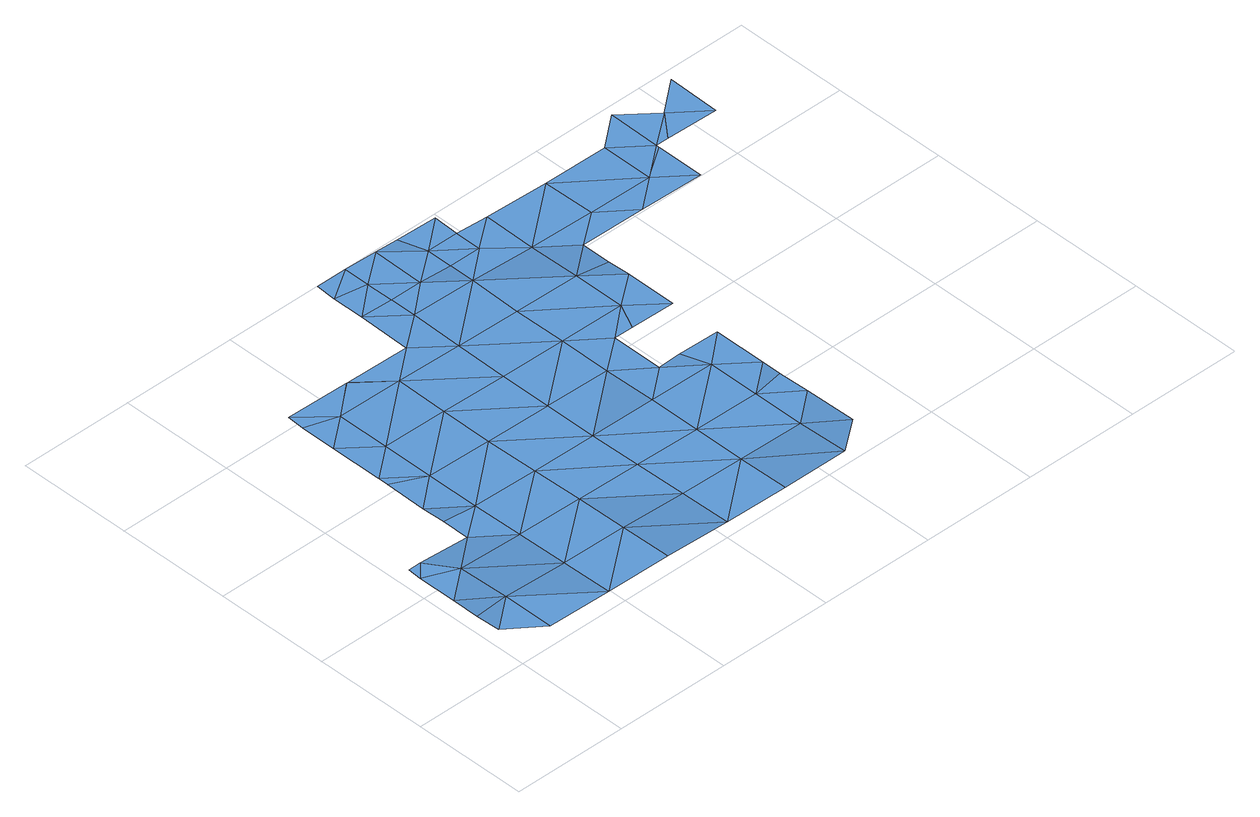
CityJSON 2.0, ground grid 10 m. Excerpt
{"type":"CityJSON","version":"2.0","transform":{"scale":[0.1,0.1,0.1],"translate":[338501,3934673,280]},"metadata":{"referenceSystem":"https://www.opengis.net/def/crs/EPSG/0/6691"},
"CityObjects":{
"waterbody1":{"type":"WaterBody","attributes":{"name":"6","class":"1140","function":"1","WaterBodyRiverFloodingRiskAttribute.description":"3","WaterBodyRiverFloodingRiskAttribute.rankOrg":"1","WaterBodyRiverFloodingRiskAttribute.adminType":"2","WaterBodyRiverFloodingRiskAttribute.scale":"L1"},"geometry":[{"type":"MultiSurface","lod":"1","boundaries":[[[0,1,2]],[[3,0,2]],[[1,0,4]],[[5,6,4]],[[6,7,8]],[[5,4,0]],[[5,7,6]],[[3,9,0]],[[10,7,5]],[[0,11,5]],[[11,0,9]],[[12,10,5]],[[12,5,11]],[[13,14,15]],[[15,10,13]],[[10,12,13]],[[16,12,11]],[[13,17,14]],[[11,9,18]],[[19,14,17]],[[20,19,17]],[[9,21,18]],[[20,22,23]],[[12,24,13]],[[16,11,18]],[[20,17,22]],[[16,24,12]],[[25,26,23]],[[27,17,13]],[[23,22,25]],[[28,26,25]],[[29,22,17]],[[25,30,28]],[[18,21,31]],[[32,16,18]],[[13,24,27]],[[33,25,22]],[[34,24,16]],[[32,18,31]],[[17,27,29]],[[33,35,25]],[[30,25,35]],[[33,22,29]],[[24,36,27]],[[16,32,34]],[[34,36,24]],[[35,33,37]],[[27,38,29]],[[39,34,32]],[[32,31,39]],[[27,36,38]],[[37,33,40]],[[39,31,41]],[[33,29,42]],[[34,43,36]],[[29,38,42]],[[43,34,39]],[[44,33,42]],[[43,45,36]],[[40,33,44]],[[36,46,38]],[[47,48,40]],[[47,40,44]],[[39,41,49]],[[50,43,39]],[[51,44,42]],[[36,45,46]],[[42,38,51]],[[52,48,47]],[[50,39,49]],[[53,45,43]],[[38,46,51]],[[54,47,44]],[[50,55,43]],[[56,52,47]],[[45,57,46]],[[58,54,44]],[[44,51,58]],[[59,51,46]],[[49,60,50]],[[57,59,46]],[[45,53,57]],[[43,55,53]],[[56,47,54]],[[50,61,55]],[[61,50,60]],[[62,58,51]],[[59,62,51]],[[63,57,53]],[[64,53,55]],[[65,56,54]],[[66,64,55]],[[66,55,61]],[[67,54,58]],[[68,65,54]],[[59,69,62]],[[63,53,70]],[[67,58,62]],[[53,64,70]],[[71,68,54]],[[67,71,54]],[[69,72,62]],[[73,67,62]],[[72,73,62]],[[71,74,68]],[[75,71,67]],[[76,68,74]],[[77,75,67]],[[77,67,73]],[[78,71,75]],[[71,79,74]],[[78,79,71]],[[80,78,75]],[[81,79,78]],[[81,78,80]],[[81,82,79]],[[81,80,83]],[[84,82,81]],[[83,85,81]],[[84,81,85]],[[84,86,82]],[[87,86,84]],[[84,88,87]],[[88,89,87]],[[90,87,89]]]}]},
"waterbody2":{"type":"WaterBody","attributes":{"name":"6","class":"1140","function":"1","WaterBodyRiverFloodingRiskAttribute.description":"3","WaterBodyRiverFloodingRiskAttribute.rankOrg":"2","WaterBodyRiverFloodingRiskAttribute.adminType":"2","WaterBodyRiverFloodingRiskAttribute.scale":"L1"},"geometry":[{"type":"MultiSurface","lod":"1","boundaries":[[[91,92,93]],[[94,95,96]],[[94,48,97]],[[65,68,92]],[[56,92,91]],[[92,56,65]],[[52,56,97]],[[76,92,68]],[[52,97,48]],[[93,92,98]],[[97,95,94]],[[76,98,92]],[[95,97,91]],[[91,97,56]]]}]}
},
"vertices":[
[35,53,13],[6,52,12],[6,30,13],[34,7,14],[7,77,11],[35,99,11],[7,111,11],[19,123,11],[8,123,11],[90,6,14],[64,122,9],[91,52,12],[92,98,10],[93,144,8],[65,168,7],[65,147,8],[149,97,10],[94,191,7],[148,51,12],[66,205,7],[66,214,7],[147,5,14],[95,237,6],[67,261,6],[150,143,8],[95,283,6],[67,292,6],[150,190,7],[68,307,6],[151,236,6],[123,306,6],[204,4,13],[205,50,11],[152,282,6],[205,96,10],[124,306,6],[206,142,8],[125,306,6],[207,189,7],[261,49,11],[181,305,6],[260,3,13],[208,235,6],[262,95,10],[209,281,6],[263,141,9],[264,188,7],[210,327,6],[182,351,6],[317,2,14],[318,48,11],[265,234,6],[210,350,6],[320,140,9],[266,326,6],[319,94,10],[238,350,6],[292,164,8],[265,280,6],[293,210,7],[346,24,13],[347,71,11],[321,233,7],[312,164,9],[348,117,9],[267,349,5],[347,99,10],[322,279,6],[295,349,5],[310,210,7],[348,163,9],[323,325,4],[349,209,7],[350,255,6],[324,371,4],[351,302,4],[295,372,5],[350,275,5],[380,324,4],[380,370,3],[408,301,4],[436,323,4],[437,369,3],[464,300,4],[465,346,3],[465,343,3],[466,392,3],[494,368,3],[476,346,3],[522,345,3],[523,391,3],
[239,396,6],[267,372,5],[260,396,5],[182,379,6],[210,397,6],[183,397,6],[210,374,6],[296,395,5]
]}
